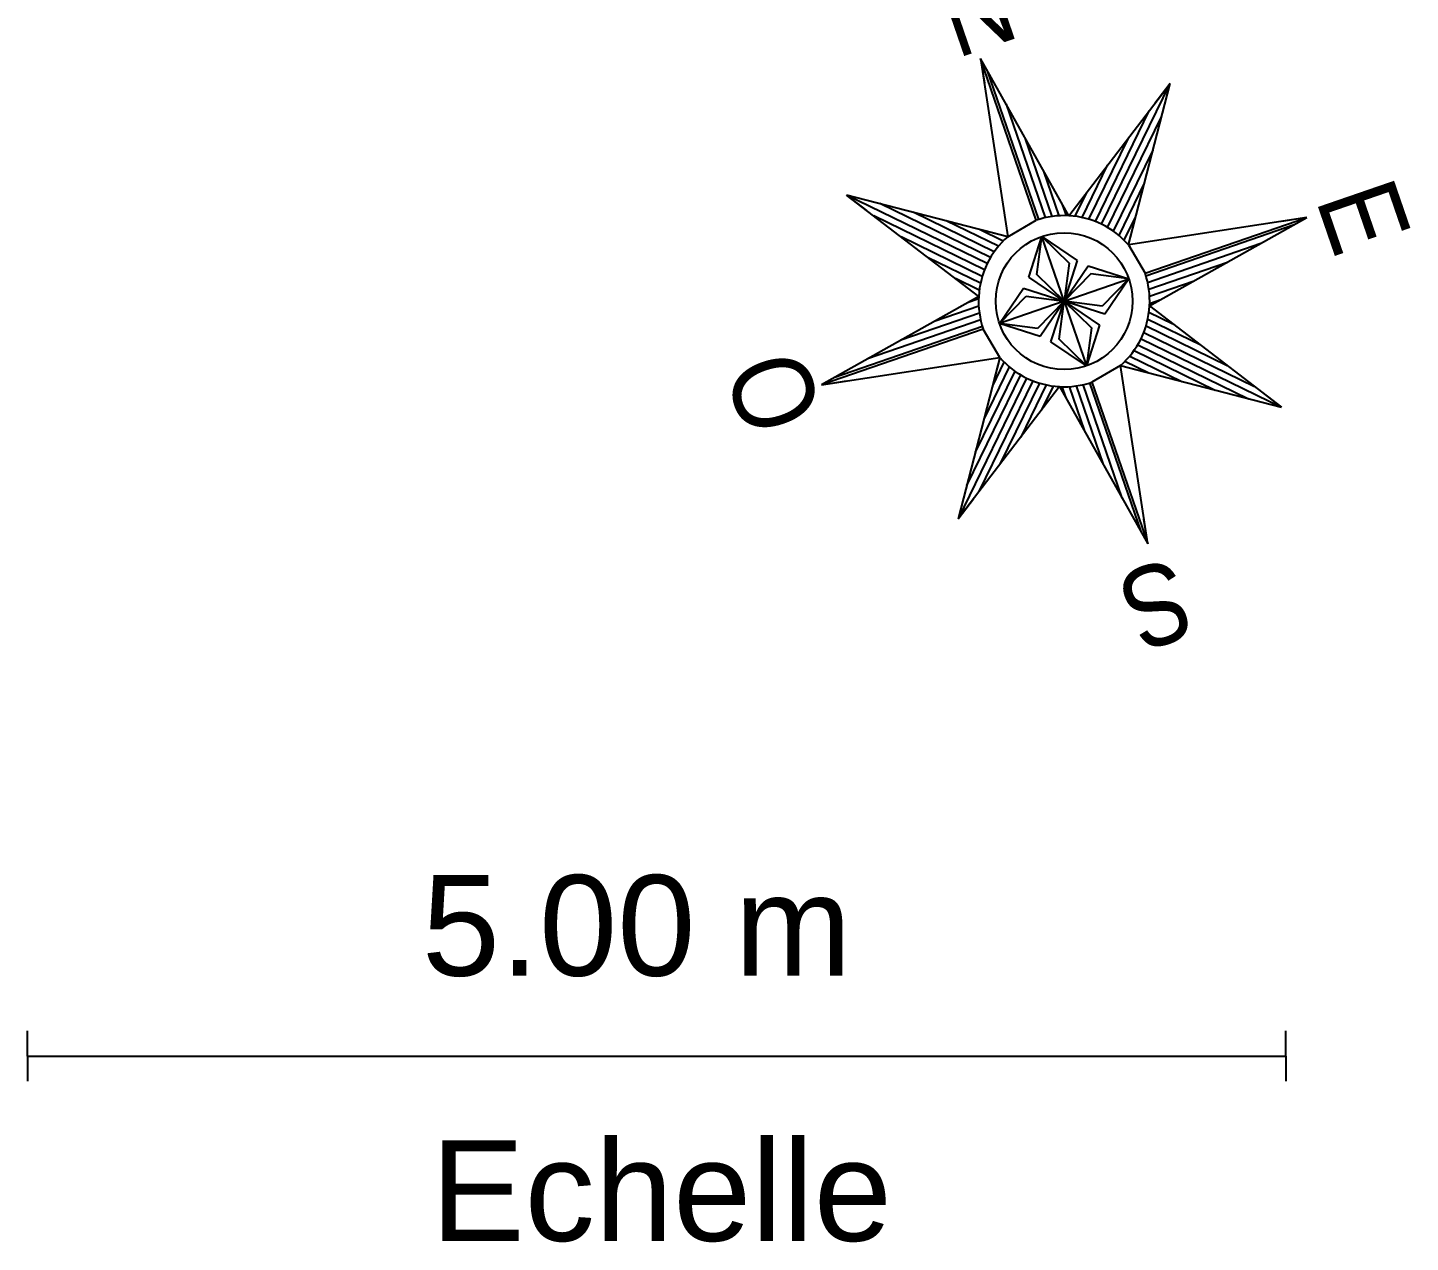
# Model space of a CAD drawing. Header units: millimetres. Extents: x 2330.9 to 2374, y 1703.3 to 1732.6.
# Drawn here: x 2361.09 to 2366.59, y 1708.25 to 1713.08 of the extents above; entities that cross this region are included whole.
import ezdxf

# ---------------------------------------------------------------- set-up
doc = ezdxf.new("R2010")
doc.units = ezdxf.units.MM
doc.linetypes.add('PTS_EXT', pattern=[999999, 0, -999999])
doc.layers.add('Texte', color=7, linetype='Continuous')
doc.styles.get("Standard").update_dxf_attribs({"font": 'arial.ttf'})

msp = doc.modelspace()

# ---------------------------------------------------------------- linework, layer by layer
at = {"linetype": 'PTS_EXT', "transparency": 33554636}
for p, q in [((2365.2282, 1712.3314), (2364.8774, 1712.9564)), ((2364.8774, 1712.9564), (2364.9858, 1712.248)), ((2365.6311, 1712.8563), (2365.2282, 1712.3314)), ((2365.4655, 1712.2157), (2365.6311, 1712.8563)), ((2364.3451, 1712.4135), (2364.87, 1712.0106)), ((2364.9858, 1712.248), (2364.3451, 1712.4135)), ((2366.174, 1712.324), (2365.4655, 1712.2157)), ((2365.549, 1711.9732), (2366.174, 1712.324)), ((2364.87, 1712.0106), (2364.245, 1711.6598)), ((2366.0739, 1711.5703), (2365.549, 1711.9732)), ((2364.245, 1711.6598), (2364.9535, 1711.7682)), ((2364.9535, 1711.7682), (2364.7879, 1711.1275)), ((2365.5416, 1711.0275), (2365.4333, 1711.7359)), ((2365.4333, 1711.7359), (2366.0739, 1711.5703)), ((2364.7879, 1711.1275), (2365.1908, 1711.6524)), ((2365.1908, 1711.6524), (2365.5416, 1711.0275))]:
    msp.add_line(p, q, dxfattribs=at)
at = {"linetype": 'Continuous', "transparency": 33554636}
for p, q in [((2365.2282, 1712.3314), (2364.8774, 1712.9564)), ((2365.0988, 1712.3134), (2364.8774, 1712.9564)), ((2364.8774, 1712.9564), (2364.9858, 1712.248)), ((2365.0988, 1712.3134), (2364.8774, 1712.9564)), ((2364.8774, 1712.9564), (2364.8774, 1712.9564)), ((2365.1085, 1712.3166), (2364.9053, 1712.9067)), ((2365.2282, 1712.3314), (2365.6311, 1712.8563)), ((2365.3586, 1712.2975), (2365.6311, 1712.8563)), ((2365.4655, 1712.2157), (2365.6311, 1712.8563)), ((2365.1348, 1712.3237), (2364.9798, 1712.7741)), ((2365.3336, 1712.3085), (2365.5481, 1712.7482)), ((2365.3825, 1712.2846), (2365.597, 1712.7243)), ((2365.1619, 1712.3286), (2365.0542, 1712.6415)), ((2365.3077, 1712.3174), (2365.4651, 1712.64)), ((2365.4055, 1712.2697), (2365.5629, 1712.5923)), ((2365.1897, 1712.3313), (2365.1286, 1712.5089)), ((2365.2809, 1712.3244), (2365.3821, 1712.5319)), ((2365.4276, 1712.2528), (2365.5288, 1712.4603)), ((2364.9858, 1712.248), (2364.3451, 1712.4135)), ((2364.87, 1712.0106), (2364.3451, 1712.4135)), ((2364.9039, 1712.141), (2364.3451, 1712.4135)), ((2364.9168, 1712.1649), (2364.4771, 1712.3794)), ((2365.2529, 1712.3292), (2365.2991, 1712.4237)), ((2364.893, 1712.116), (2364.4533, 1712.3305)), ((2364.9317, 1712.188), (2364.6091, 1712.3453)), ((2365.2183, 1712.3318), (2365.203, 1712.3763)), ((2365.4485, 1712.2338), (2365.4947, 1712.3283)), ((2366.174, 1712.324), (2365.4655, 1712.2157)), ((2365.531, 1712.1026), (2366.174, 1712.324)), ((2365.531, 1712.1026), (2366.174, 1712.324)), ((2365.549, 1711.9732), (2366.174, 1712.324)), ((2366.174, 1712.324), (2366.174, 1712.324)), ((2364.9486, 1712.21), (2364.7411, 1712.3112)), ((2364.9677, 1712.2309), (2364.8731, 1712.2771)), ((2364.9858, 1712.248), (2365.0988, 1712.3134)), ((2365.5342, 1712.0929), (2366.1243, 1712.2961)), ((2364.884, 1712.0901), (2364.5614, 1712.2475)), ((2365.0688, 1712.0873), (2365.121, 1712.2491)), ((2365.1009, 1712.0984), (2365.121, 1712.2491)), ((2365.2095, 1711.9919), (2365.121, 1712.2491)), ((2365.121, 1712.2491), (2365.2295, 1712.1427)), ((2365.121, 1712.2491), (2365.2617, 1712.1537)), ((2365.4655, 1712.2157), (2365.531, 1712.1026)), ((2365.5412, 1712.0666), (2365.9917, 1712.2217)), ((2364.8771, 1712.0633), (2364.6696, 1712.1645)), ((2365.2617, 1712.1537), (2365.2095, 1711.9919)), ((2365.2295, 1712.1427), (2365.2095, 1711.9919)), ((2365.2095, 1711.9919), (2365.3049, 1712.1327)), ((2365.3049, 1712.1327), (2365.4667, 1712.0805)), ((2365.5462, 1712.0395), (2365.8591, 1712.1473)), ((2364.8723, 1712.0353), (2364.7777, 1712.0815)), ((2365.2095, 1711.9919), (2365.0688, 1712.0873)), ((2365.2095, 1711.9919), (2365.1009, 1712.0984)), ((2365.316, 1712.1005), (2365.2095, 1711.9919)), ((2365.2095, 1711.9919), (2365.4667, 1712.0805)), ((2365.4667, 1712.0805), (2365.316, 1712.1005)), ((2365.4667, 1712.0805), (2365.3602, 1711.9719)), ((2365.4667, 1712.0805), (2365.3713, 1711.9398)), ((2365.5489, 1712.0117), (2365.7265, 1712.0728)), ((2364.87, 1712.0106), (2364.245, 1711.6598)), ((2364.8696, 1712.0008), (2364.8252, 1711.9854)), ((2364.9523, 1711.9034), (2365.0477, 1712.0441)), ((2364.9523, 1711.9034), (2365.0588, 1712.0119)), ((2365.0477, 1712.0441), (2365.2095, 1711.9919)), ((2365.0588, 1712.0119), (2365.2095, 1711.9919)), ((2365.5494, 1711.9831), (2365.5939, 1711.9984)), ((2364.8728, 1711.9443), (2364.56, 1711.8366)), ((2364.8701, 1711.9721), (2364.6926, 1711.911)), ((2365.2095, 1711.9919), (2364.9523, 1711.9034)), ((2365.2095, 1711.9919), (2365.1031, 1711.8834)), ((2365.2095, 1711.9919), (2365.1141, 1711.8512)), ((2365.1573, 1711.8301), (2365.2095, 1711.9919)), ((2365.1895, 1711.8412), (2365.2095, 1711.9919)), ((2365.3602, 1711.9719), (2365.2095, 1711.9919)), ((2365.2095, 1711.9919), (2365.2095, 1711.9919)), ((2365.2095, 1711.9919), (2365.2095, 1711.9919)), ((2365.2095, 1711.9919), (2365.2095, 1711.9919)), ((2365.2095, 1711.9919), (2365.2981, 1711.7347)), ((2365.2095, 1711.9919), (2365.2095, 1711.9919)), ((2365.2095, 1711.9919), (2365.3181, 1711.8855)), ((2365.2095, 1711.9919), (2365.3502, 1711.8965)), ((2365.3713, 1711.9398), (2365.2095, 1711.9919)), ((2365.5467, 1711.9485), (2365.6413, 1711.9024)), ((2365.549, 1711.9732), (2366.0739, 1711.5703)), ((2364.8848, 1711.8909), (2364.2948, 1711.6877)), ((2364.8778, 1711.9173), (2364.4274, 1711.7622)), ((2365.1031, 1711.8834), (2364.9523, 1711.9034)), ((2365.1141, 1711.8512), (2364.9523, 1711.9034)), ((2365.3502, 1711.8965), (2365.2981, 1711.7347)), ((2365.3181, 1711.8855), (2365.2981, 1711.7347)), ((2365.535, 1711.8937), (2365.8576, 1711.7364)), ((2365.542, 1711.9206), (2365.7495, 1711.8194)), ((2364.888, 1711.8812), (2364.245, 1711.6598)), ((2364.888, 1711.8812), (2364.245, 1711.6598)), ((2364.9535, 1711.7682), (2364.888, 1711.8812)), ((2365.2981, 1711.7347), (2365.1573, 1711.8301)), ((2365.2981, 1711.7347), (2365.1895, 1711.8412)), ((2365.5151, 1711.8429), (2366.0739, 1711.5703)), ((2365.5261, 1711.8678), (2365.9658, 1711.6533)), ((2365.4704, 1711.7739), (2365.6779, 1711.6727)), ((2365.4873, 1711.7959), (2365.8099, 1711.6386)), ((2365.5022, 1711.8189), (2365.9419, 1711.6045)), ((2364.245, 1711.6598), (2364.9535, 1711.7682)), ((2364.9535, 1711.7682), (2364.7879, 1711.1275)), ((2364.9915, 1711.731), (2364.8903, 1711.5235)), ((2364.9705, 1711.7501), (2364.9244, 1711.6555)), ((2365.4333, 1711.7359), (2365.3202, 1711.6704)), ((2365.5416, 1711.0275), (2365.4333, 1711.7359)), ((2365.4333, 1711.7359), (2366.0739, 1711.5703)), ((2365.4513, 1711.7529), (2365.5459, 1711.7068)), ((2365.0605, 1711.6863), (2364.7879, 1711.1275)), ((2365.0365, 1711.6992), (2364.822, 1711.2595)), ((2365.0135, 1711.7141), (2364.8561, 1711.3915)), ((2365.0854, 1711.6754), (2364.8709, 1711.2357)), ((2365.1113, 1711.6664), (2364.9539, 1711.3438)), ((2365.3105, 1711.6672), (2365.5137, 1711.0772)), ((2365.3202, 1711.6704), (2365.5416, 1711.0275)), ((2365.3202, 1711.6704), (2365.5416, 1711.0275)), ((2364.245, 1711.6598), (2364.245, 1711.6598)), ((2365.1908, 1711.6524), (2364.7879, 1711.1275)), ((2365.1382, 1711.6595), (2365.0369, 1711.452)), ((2365.1661, 1711.6547), (2365.12, 1711.5601)), ((2365.1908, 1711.6524), (2365.5416, 1711.0275)), ((2365.2007, 1711.652), (2365.216, 1711.6076)), ((2365.2293, 1711.6525), (2365.2904, 1711.475)), ((2365.2571, 1711.6552), (2365.3648, 1711.3424)), ((2365.2842, 1711.6602), (2365.4393, 1711.2098)), ((2365.5416, 1711.0275), (2365.5416, 1711.0275))]:
    msp.add_line(p, q, dxfattribs=at)
at = {"transparency": 33554636}
for p, q in [((2361.0902, 1708.9926), (2361.0902, 1709.0926)), ((2366.0902, 1708.9926), (2366.0902, 1709.0926)), ((2361.0902, 1708.9926), (2366.0902, 1708.9926)), ((2361.0902, 1708.9926), (2361.0902, 1708.8926)), ((2366.0902, 1708.9926), (2366.0902, 1708.8926))]:
    msp.add_line(p, q, dxfattribs=at)
at = {"linetype": 'Continuous', "transparency": 33554636}
msp.add_circle((2365.2095, 1711.9919), 0.272, dxfattribs=at)
for start, end in [(86.8485, 109), (41.1515, 86.8486), (131.151, 176.849), (356.849, 19), (176.849, 199), (311.151, 356.849), (221.151, 266.849), (266.849, 289)]:
    msp.add_arc((2365.2095, 1711.9919), 0.34, start, end, dxfattribs=at)

# ---------------------------------------------------------------- texts
at = {"linetype": 'Continuous', "transparency": 33554636, "width": 0.85}
for s, rotation, p in [('N', 19, (2364.7828, 1712.9556)), ('E', 289, (2366.2082, 1712.3957)), ('O', 109, (2364.2543, 1711.5409)), ('S', 199, (2365.6446, 1710.9784))]:
    msp.add_text(s, height=0.32, rotation=rotation, dxfattribs=at).set_placement(p)
at = {"layer": 'Texte', "transparency": 33554636, "char_height": 0.4, "attachment_point": 1}
for s, insert in [('5.00 m', (2362.6568, 1709.7117)), ('Echelle', (2362.6928, 1708.6581))]:
    msp.add_mtext_dynamic_manual_height_columns(s, width=2.510123, gutter_width=12.5, heights=[0.5298], dxfattribs=dict(at, insert=insert))

doc.saveas('drawing.dxf')
